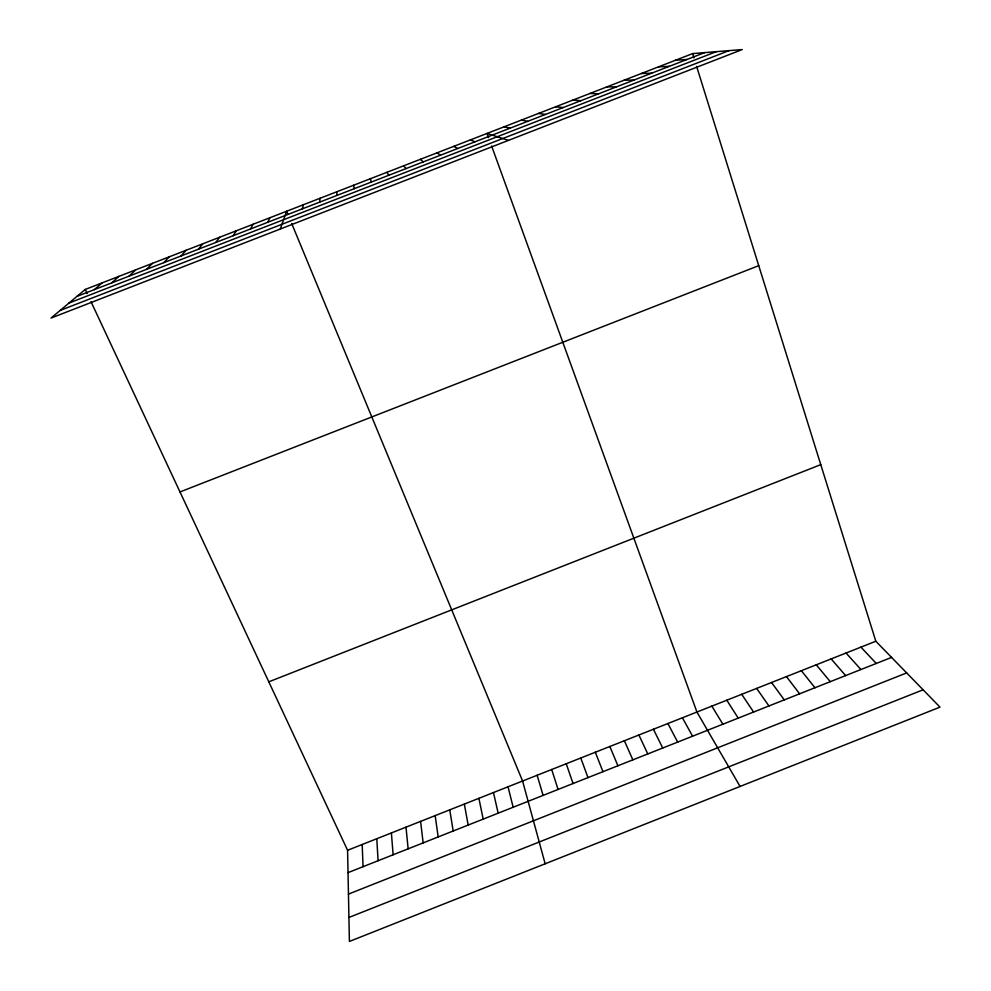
<?xml version="1.0" encoding="UTF-8"?>
<svg xmlns="http://www.w3.org/2000/svg" width="991" height="991" viewBox="0 0 991 991"><rect width="100%" height="100%" fill="white"/><g stroke="black" fill="none" stroke-linecap="round" stroke-linejoin="round"><path stroke-width="1.49" d="M319.684 202.114L320.081 198.262M302.391 208.828L303.357 204.753M280.304 229.008L286.622 211.256L287.762 214.006M267.781 222.269L269.874 217.76M250.475 228.995L253.126 224.263M233.158 235.722L236.366 230.767M215.827 242.448L219.606 237.27M198.497 249.175L202.833 243.786M181.155 255.913L186.06 250.302M163.812 262.652L169.275 256.818M146.457 269.379L152.49 263.333M129.103 276.13L135.693 269.862M111.735 282.869L118.895 276.378M94.368 289.62L102.085 282.906M85.276 289.434L51.012 318.074L742.259 49.55L692.622 53.601L85.276 289.434L87.183 293.497M347.581 850.278L875.821 641.239L939.988 707.128L349.402 941.45L347.581 850.278L90.986 301.636M348.027 872.637L891.566 657.405M348.46 894.093L906.666 672.914M348.931 917.455L923.104 689.798M268.796 681.833L820.771 464.643M179.99 491.945L758.734 265.662M76.988 296.371L704.638 52.622M68.961 303.073L716.27 51.668M60.154 310.443L729.029 50.628M675.528 60.24L686.986 59.485M658.433 66.88L669.309 66.335M641.326 73.52L651.632 73.21M624.206 80.172L633.955 80.073M607.087 86.812L616.266 86.948M589.955 93.464L598.564 93.811M572.823 100.116L580.862 100.686M555.678 106.78L563.148 107.573M538.534 113.432L545.434 114.448M521.377 120.097L527.707 121.336M504.221 126.761L509.969 128.223M508.433 140.388L487.052 133.426L488.575 137.613M470.391 139.892L474.999 141.8M453.705 146.371L457.768 148.489M437.031 152.849L440.537 155.178M420.345 159.328L423.293 161.88M860.944 647.135L876.255 663.475M846.054 653.019L860.944 669.532M831.164 658.916L845.62 675.602M403.647 165.807L406.037 168.581M816.262 664.812L830.297 681.672M801.372 670.709L814.961 687.742M786.458 676.605L799.626 693.811M771.555 682.502L784.29 699.894M756.641 688.411L768.942 705.964M741.714 694.307L753.594 712.046M726.787 700.216L738.233 718.128M386.948 172.298L388.782 175.283M711.86 706.125L722.873 724.21M740.066 786.445L696.921 712.034L491.623 146.011M682.415 717.781L692.585 736.202M667.909 723.517L677.658 742.11M653.403 729.265L662.731 748.019M638.885 735L647.792 753.94M624.367 740.748L632.853 759.849M609.849 746.496L617.913 765.77M291.75 223.644L522.591 781.019L545.161 863.78M370.238 178.776L371.514 181.985M595.318 752.243L602.962 771.692M580.776 758.004L587.997 777.613M566.245 763.751L573.046 783.534M551.69 769.512L558.082 789.468M692.622 53.601L693.948 57.862M696.611 66.372L875.821 641.239M537.147 775.272L543.105 795.389M508.036 786.792L513.152 807.256M493.468 792.552L498.163 813.19M353.527 185.267L354.245 188.699M478.901 798.312L483.174 819.123M464.333 804.085L468.173 825.069M449.753 809.845L453.172 831.003M435.173 815.618L438.171 836.949M420.58 821.39L423.157 842.895M405.988 827.163L408.143 848.841M391.395 832.948L393.117 854.787M376.791 838.72L378.091 860.733M336.816 191.759L336.965 195.4M362.186 844.505L363.065 866.691"/></g></svg>
